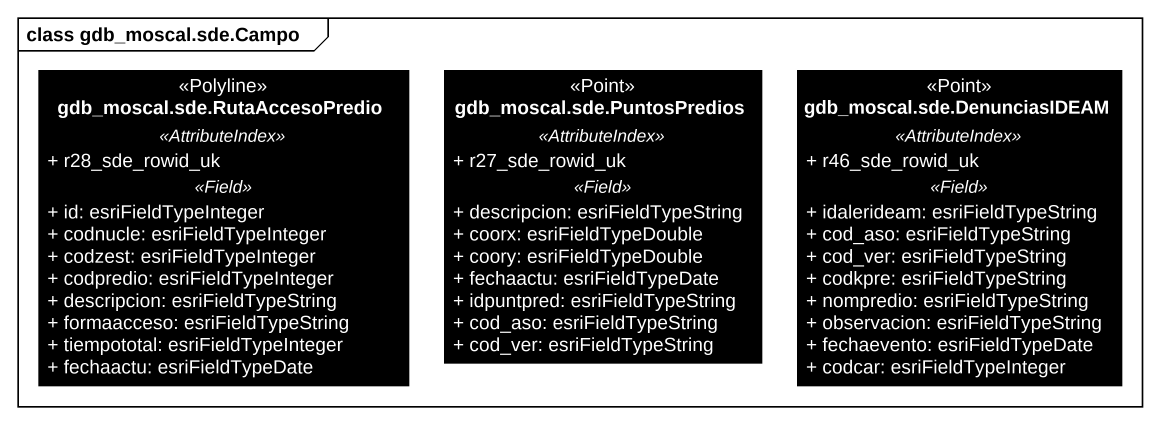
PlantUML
@startuml
mainframe class gdb_moscal.sde.Campo
hide circle
hide empty members
skinparam classAttributeIconSize 0
class "gdb_moscal.sde.RutaAccesoPredio" as gdb_moscal_sde <<Polyline>> #000000 {
  .. <<AttributeIndex>> ..
  + r28_sde_rowid_uk
  .. <<Field>> ..
  + id: esriFieldTypeInteger
  + codnucle: esriFieldTypeInteger
  + codzest: esriFieldTypeInteger
  + codpredio: esriFieldTypeInteger
  + descripcion: esriFieldTypeString
  + formaacceso: esriFieldTypeString
  + tiempototal: esriFieldTypeInteger
  + fechaactu: esriFieldTypeDate
}
class "gdb_moscal.sde.PuntosPredios" as gdb_moscal_sde_PuntosPredios <<Point>> #000000 {
  .. <<AttributeIndex>> ..
  + r27_sde_rowid_uk
  .. <<Field>> ..
  + descripcion: esriFieldTypeString
  + coorx: esriFieldTypeDouble
  + coory: esriFieldTypeDouble
  + fechaactu: esriFieldTypeDate
  + idpuntpred: esriFieldTypeString
  + cod_aso: esriFieldTypeString
  + cod_ver: esriFieldTypeString
}
class "gdb_moscal.sde.DenunciasIDEAM" as gdb_moscal_sde_2 <<Point>> #000000 {
  .. <<AttributeIndex>> ..
  + r46_sde_rowid_uk
  .. <<Field>> ..
  + idalerideam: esriFieldTypeString
  + cod_aso: esriFieldTypeString
  + cod_ver: esriFieldTypeString
  + codkpre: esriFieldTypeString
  + nompredio: esriFieldTypeString
  + observacion: esriFieldTypeString
  + fechaevento: esriFieldTypeDate
  + codcar: esriFieldTypeInteger
}
@enduml
